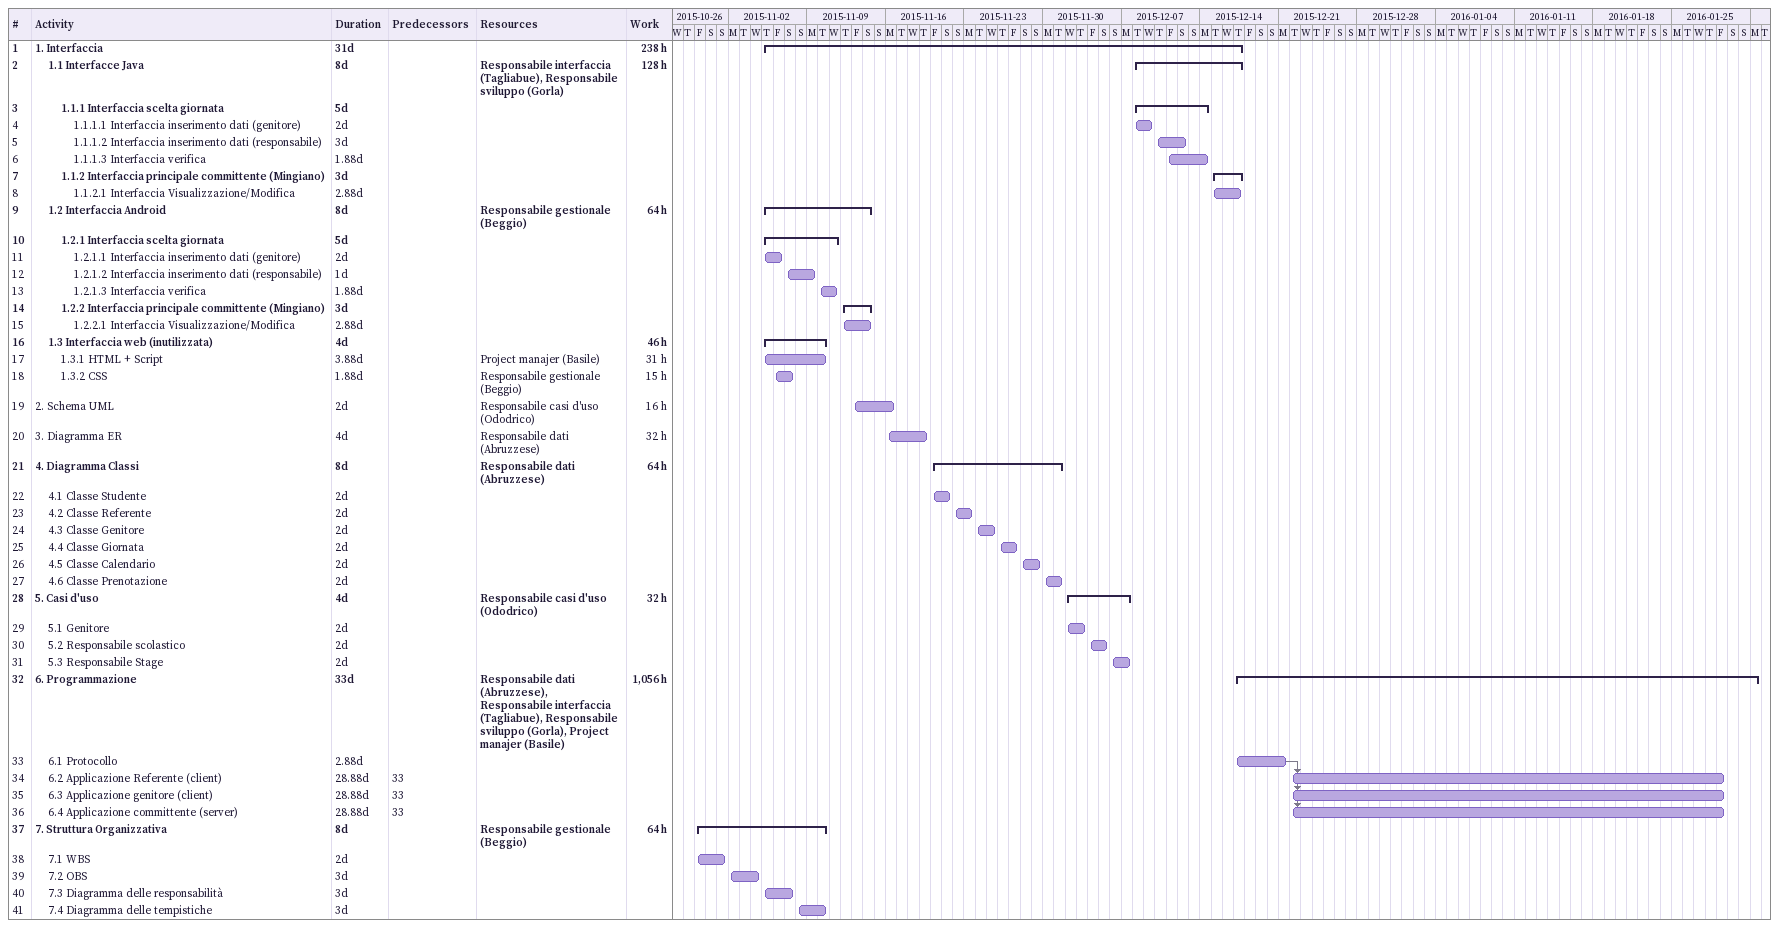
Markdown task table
| ID | Level | Task | Duration | Start | Finish | Predecessors | Resources | Work (h) |
|---|---|---|---|---|---|---|---|---|
| 1 | 1 | **1. Interfaccia** | 31d | 2015-11-05 | 2015-12-17 |  |  | 238 |
| 2 | 2 | **1.1 Interfacce Java** | 8d | 2015-12-08 | 2015-12-17 |  | Responsabile interfaccia (Tagliabue), Responsabile sviluppo (Gorla) | 128 |
| 3 | 3 | **1.1.1 Interfaccia scelta giornata** | 5d | 2015-12-08 | 2015-12-14 |  |  |  |
| 4 | 4 | 1.1.1.1 Interfaccia inserimento dati (genitore) | 2d | 2015-12-08 | 2015-12-09 |  |  |  |
| 5 | 4 | 1.1.1.2 Interfaccia inserimento dati (responsabile) | 3d | 2015-12-10 | 2015-12-12 |  |  |  |
| 6 | 4 | 1.1.1.3 Interfaccia verifica | 1.88d | 2015-12-11 | 2015-12-14 |  |  |  |
| 7 | 3 | **1.1.2 Interfaccia principale committente (Mingiano)** | 3d | 2015-12-15 | 2015-12-17 |  |  |  |
| 8 | 4 | 1.1.2.1 Interfaccia Visualizzazione/Modifica | 2.88d | 2015-12-15 | 2015-12-17 |  |  |  |
| 9 | 2 | **1.2 Interfaccia Android** | 8d | 2015-11-05 | 2015-11-14 |  | Responsabile gestionale (Beggio) | 64 |
| 10 | 3 | **1.2.1 Interfaccia scelta giornata** | 5d | 2015-11-05 | 2015-11-11 |  |  |  |
| 11 | 4 | 1.2.1.1 Interfaccia inserimento dati (genitore) | 2d | 2015-11-05 | 2015-11-06 |  |  |  |
| 12 | 4 | 1.2.1.2 Interfaccia inserimento dati (responsabile) | 1d | 2015-11-07 | 2015-11-09 |  |  |  |
| 13 | 4 | 1.2.1.3 Interfaccia verifica | 1.88d | 2015-11-10 | 2015-11-11 |  |  |  |
| 14 | 3 | **1.2.2 Interfaccia principale committente (Mingiano)** | 3d | 2015-11-12 | 2015-11-14 |  |  |  |
| 15 | 4 | 1.2.2.1 Interfaccia Visualizzazione/Modifica | 2.88d | 2015-11-12 | 2015-11-14 |  |  |  |
| 16 | 2 | **1.3 Interfaccia web (inutilizzata)** | 4d | 2015-11-05 | 2015-11-10 |  |  | 46 |
| 17 | 3 | 1.3.1 HTML + Script | 3.88d | 2015-11-05 | 2015-11-10 |  | Project manajer (Basile) | 31 |
| 18 | 3 | 1.3.2 CSS | 1.88d | 2015-11-06 | 2015-11-07 |  | Responsabile gestionale (Beggio) | 15 |
| 19 | 1 | 2. Schema UML | 2d | 2015-11-13 | 2015-11-16 |  | Responsabile casi d'uso (Ododrico) | 16 |
| 20 | 1 | 3. Diagramma ER | 4d | 2015-11-16 | 2015-11-19 |  | Responsabile dati (Abruzzese) | 32 |
| 21 | 1 | **4. Diagramma Classi** | 8d | 2015-11-20 | 2015-12-01 |  | Responsabile dati (Abruzzese) | 64 |
| 22 | 2 | 4.1 Classe Studente | 2d | 2015-11-20 | 2015-11-21 |  |  |  |
| 23 | 2 | 4.2 Classe Referente | 2d | 2015-11-22 | 2015-11-23 |  |  |  |
| 24 | 2 | 4.3 Classe Genitore | 2d | 2015-11-24 | 2015-11-25 |  |  |  |
| 25 | 2 | 4.4 Classe Giornata | 2d | 2015-11-26 | 2015-11-27 |  |  |  |
| 26 | 2 | 4.5 Classe Calendario | 2d | 2015-11-28 | 2015-11-29 |  |  |  |
| 27 | 2 | 4.6 Classe Prenotazione | 2d | 2015-11-30 | 2015-12-01 |  |  |  |
| 28 | 1 | **5. Casi d'uso** | 4d | 2015-12-02 | 2015-12-07 |  | Responsabile casi d'uso (Ododrico) | 32 |
| 29 | 2 | 5.1 Genitore | 2d | 2015-12-02 | 2015-12-03 |  |  |  |
| 30 | 2 | 5.2 Responsabile scolastico | 2d | 2015-12-04 | 2015-12-05 |  |  |  |
| 31 | 2 | 5.3 Responsabile Stage | 2d | 2015-12-06 | 2015-12-07 |  |  |  |
| 32 | 1 | **6. Programmazione** | 33d | 2015-12-17 | 2016-02-01 |  | Responsabile dati (Abruzzese), Responsabile interfaccia (Tagliabue), Responsabile sviluppo (Gorla), Project manajer (Basile) | 1056 |
| 33 | 2 | 6.1 Protocollo | 2.88d | 2015-12-17 | 2015-12-21 |  |  |  |
| 34 | 2 | 6.2 Applicazione Referente (client) | 28.88d | 2015-12-22 | 2016-01-29 | 33 |  |  |
| 35 | 2 | 6.3 Applicazione genitore (client) | 28.88d | 2015-12-22 | 2016-01-29 | 33 |  |  |
| 36 | 2 | 6.4 Applicazione committente (server) | 28.88d | 2015-12-22 | 2016-01-29 | 33 |  |  |
| 37 | 1 | **7. Struttura Organizzativa** | 8d | 2015-10-30 | 2015-11-10 |  | Responsabile gestionale (Beggio) | 64 |
| 38 | 2 | 7.1 WBS | 2d | 2015-10-30 | 2015-11-01 |  |  |  |
| 39 | 2 | 7.2 OBS | 3d | 2015-11-02 | 2015-11-04 |  |  |  |
| 40 | 2 | 7.3 Diagramma delle responsabilità | 3d | 2015-11-05 | 2015-11-07 |  |  |  |
| 41 | 2 | 7.4 Diagramma delle tempistiche | 3d | 2015-11-08 | 2015-11-10 |  |  |  |
